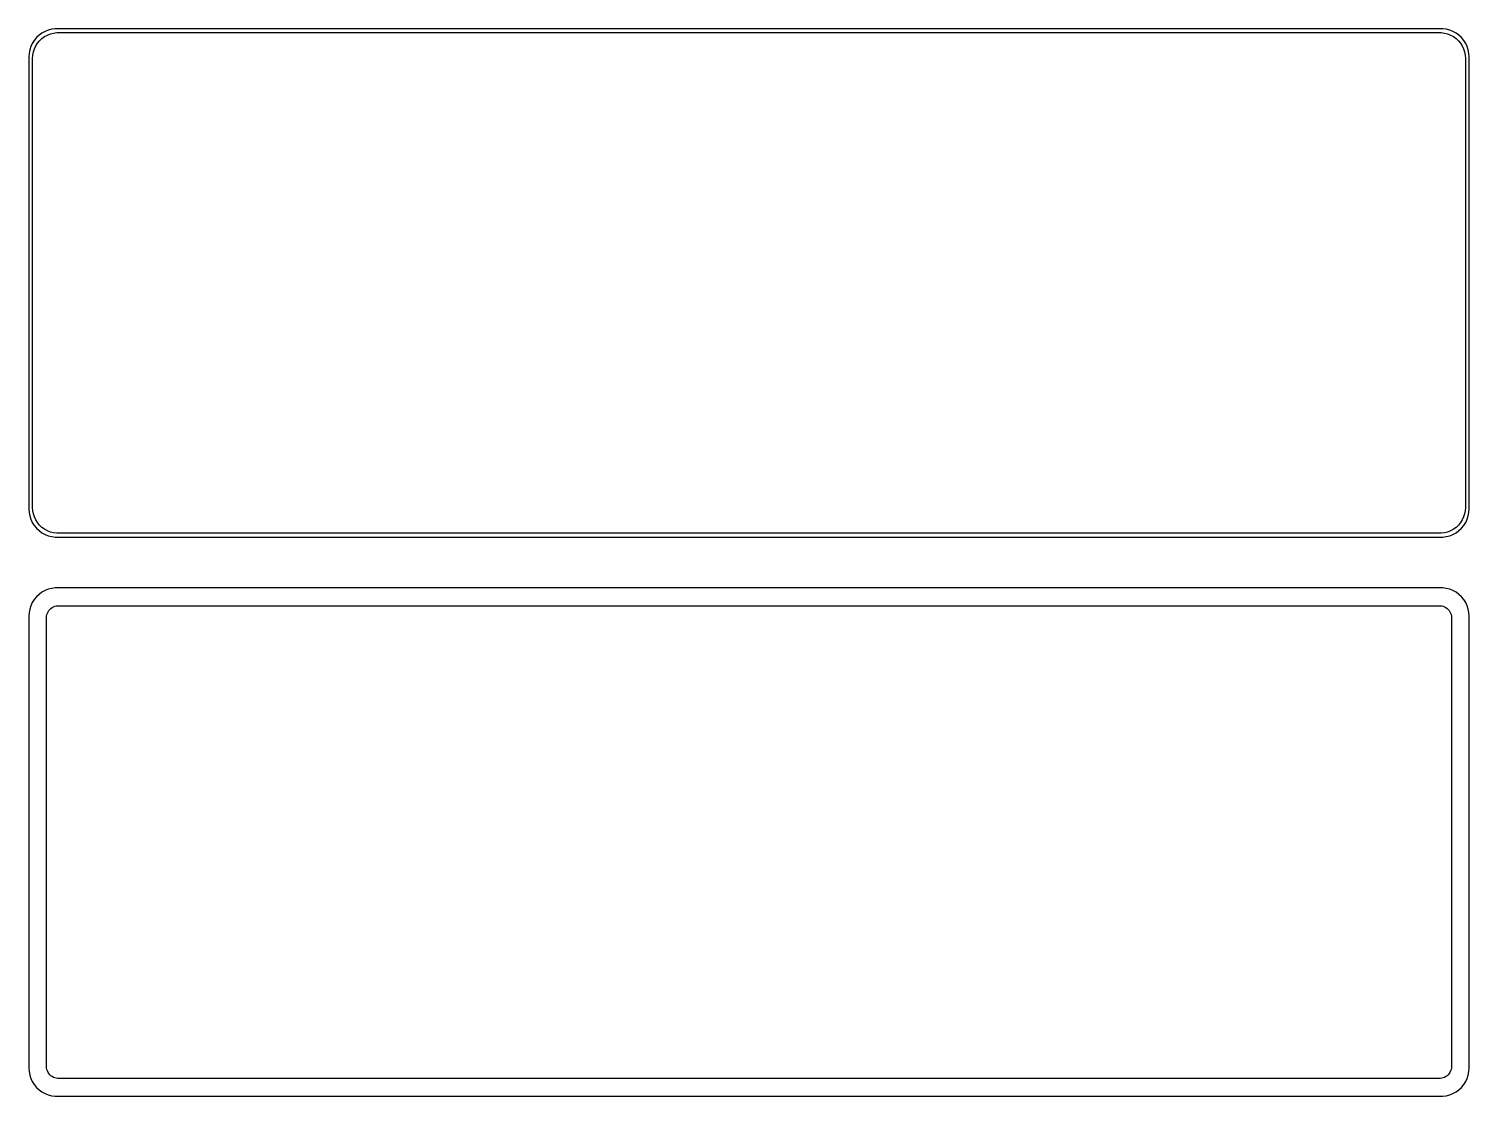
# Model space of a CAD drawing. Header units: metres. Extents: x -128 to 128, y 153 to 342.
import ezdxf

# ---------------------------------------------------------------- set-up
doc = ezdxf.new("R2010")
doc.units = ezdxf.units.M

msp = doc.modelspace()

# ---------------------------------------------------------------- linework, layer by layer
for p, q in [((-124.045, 341.755), (-124.629, 341.524)), ((-123.437, 341.911), (-124.045, 341.755)), ((-122.814, 341.99), (-123.437, 341.911)), ((122.814, 341.99), (-122.814, 341.99)), ((123.437, 341.911), (122.814, 341.99)), ((124.045, 341.755), (123.437, 341.911)), ((124.629, 341.524), (124.045, 341.755)), ((-126.882, 339.409), (-127.149, 338.841)), ((-126.545, 339.939), (-126.882, 339.409)), ((-126.145, 340.423), (-126.545, 339.939)), ((-126.262, 338.956), (-125.954, 339.441)), ((-125.687, 340.853), (-126.145, 340.423)), ((-125.954, 339.441), (-125.588, 339.884)), ((-125.179, 341.222), (-125.687, 340.853)), ((-125.588, 339.884), (-125.168, 340.278)), ((-124.629, 341.524), (-125.179, 341.222)), ((-125.168, 340.278), (-124.703, 340.616)), ((-124.703, 340.616), (-124.199, 340.893)), ((-124.199, 340.893), (-123.665, 341.104)), ((-123.665, 341.104), (-123.108, 341.247)), ((-123.108, 341.247), (-122.537, 341.319)), ((-122.537, 341.319), (122.537, 341.319)), ((122.537, 341.319), (123.108, 341.247)), ((123.108, 341.247), (123.665, 341.104)), ((123.665, 341.104), (124.199, 340.893)), ((124.199, 340.893), (124.703, 340.616)), ((125.179, 341.222), (124.629, 341.524)), ((124.703, 340.616), (125.168, 340.278)), ((125.168, 340.278), (125.588, 339.884)), ((125.687, 340.853), (125.179, 341.222)), ((125.588, 339.884), (125.954, 339.441)), ((126.145, 340.423), (125.687, 340.853)), ((125.954, 339.441), (126.262, 338.956)), ((126.545, 339.939), (126.145, 340.423)), ((126.882, 339.409), (126.545, 339.939)), ((127.149, 338.841), (126.882, 339.409)), ((-127.461, 337.627), (-127.5, 337)), ((-127.5, 337), (-127.5, 257)), ((-127.343, 338.243), (-127.461, 337.627)), ((-127.149, 338.841), (-127.343, 338.243)), ((-126.828, 336.75), (-126.792, 337.324)), ((-126.828, 257.25), (-126.828, 336.75)), ((-126.792, 337.324), (-126.685, 337.889)), ((-126.685, 337.889), (-126.507, 338.435)), ((-126.507, 338.435), (-126.262, 338.956)), ((126.262, 338.956), (126.507, 338.435)), ((126.507, 338.435), (126.685, 337.889)), ((126.685, 337.889), (126.792, 337.324)), ((126.792, 337.324), (126.828, 336.75)), ((126.828, 336.75), (126.828, 257.25)), ((127.343, 338.243), (127.149, 338.841)), ((127.461, 337.627), (127.343, 338.243)), ((127.5, 337), (127.461, 337.627)), ((127.5, 257), (127.5, 337)), ((-127.5, 257), (-127.461, 256.373)), ((-127.461, 256.373), (-127.343, 255.757)), ((-127.343, 255.757), (-127.149, 255.159)), ((-127.149, 255.159), (-126.882, 254.591)), ((-126.792, 256.676), (-126.828, 257.25)), ((-126.685, 256.111), (-126.792, 256.676)), ((-126.507, 255.565), (-126.685, 256.111)), ((-126.262, 255.044), (-126.507, 255.565)), ((-125.954, 254.559), (-126.262, 255.044)), ((126.262, 255.044), (125.954, 254.559)), ((126.507, 255.565), (126.262, 255.044)), ((126.685, 256.111), (126.507, 255.565)), ((126.792, 256.676), (126.685, 256.111)), ((126.828, 257.25), (126.792, 256.676)), ((126.882, 254.591), (127.149, 255.159)), ((127.149, 255.159), (127.343, 255.757)), ((127.343, 255.757), (127.461, 256.373)), ((127.461, 256.373), (127.5, 257)), ((-126.882, 254.591), (-126.545, 254.061)), ((-126.545, 254.061), (-126.145, 253.577)), ((-126.145, 253.577), (-125.687, 253.147)), ((-125.588, 254.116), (-125.954, 254.559)), ((-125.687, 253.147), (-125.179, 252.778)), ((-125.168, 253.722), (-125.588, 254.116)), ((-125.179, 252.778), (-124.629, 252.476)), ((-124.703, 253.384), (-125.168, 253.722)), ((-124.199, 253.107), (-124.703, 253.384)), ((-124.629, 252.476), (-124.045, 252.245)), ((-123.665, 252.896), (-124.199, 253.107)), ((-123.108, 252.753), (-123.665, 252.896)), ((-122.537, 252.681), (-123.108, 252.753)), ((122.537, 252.681), (-122.537, 252.681)), ((123.108, 252.753), (122.537, 252.681)), ((123.665, 252.896), (123.108, 252.753)), ((124.199, 253.107), (123.665, 252.896)), ((124.045, 252.245), (124.629, 252.476)), ((124.703, 253.384), (124.199, 253.107)), ((124.629, 252.476), (125.179, 252.778)), ((125.168, 253.722), (124.703, 253.384)), ((125.588, 254.116), (125.168, 253.722)), ((125.179, 252.778), (125.687, 253.147)), ((125.954, 254.559), (125.588, 254.116)), ((125.687, 253.147), (126.145, 253.577)), ((126.145, 253.577), (126.545, 254.061)), ((126.545, 254.061), (126.882, 254.591)), ((-124.045, 252.245), (-123.437, 252.089)), ((-123.437, 252.089), (-122.814, 252.01)), ((-122.814, 252.01), (122.814, 252.01)), ((122.814, 252.01), (123.437, 252.089)), ((123.437, 252.089), (124.045, 252.245)), ((-124.629, 242.524), (-125.179, 242.222)), ((-124.045, 242.755), (-124.629, 242.524)), ((-123.437, 242.911), (-124.045, 242.755)), ((-122.814, 242.99), (-123.437, 242.911)), ((122.814, 242.99), (-122.814, 242.99)), ((123.437, 242.911), (122.814, 242.99)), ((124.045, 242.755), (123.437, 242.911)), ((124.629, 242.524), (124.045, 242.755)), ((125.179, 242.222), (124.629, 242.524)), ((-127.149, 239.841), (-127.343, 239.243)), ((-126.882, 240.409), (-127.149, 239.841)), ((-126.545, 240.939), (-126.882, 240.409)), ((-126.145, 241.423), (-126.545, 240.939)), ((-125.687, 241.853), (-126.145, 241.423)), ((-125.179, 242.222), (-125.687, 241.853)), ((-123.148, 239.659), (-122.902, 239.756)), ((-122.902, 239.756), (-122.645, 239.822)), ((-122.645, 239.822), (-122.382, 239.855)), ((-122.382, 239.855), (122.382, 239.855)), ((122.382, 239.855), (122.645, 239.822)), ((122.645, 239.822), (122.902, 239.756)), ((122.902, 239.756), (123.148, 239.659)), ((125.687, 241.853), (125.179, 242.222)), ((126.145, 241.423), (125.687, 241.853)), ((126.545, 240.939), (126.145, 241.423)), ((126.882, 240.409), (126.545, 240.939)), ((127.149, 239.841), (126.882, 240.409)), ((127.343, 239.243), (127.149, 239.841)), ((-127.461, 238.627), (-127.5, 238)), ((-127.5, 238), (-127.5, 158)), ((-127.343, 239.243), (-127.461, 238.627)), ((-124.36, 237.75), (-124.343, 238.014)), ((-124.36, 158.25), (-124.36, 237.75)), ((-124.343, 238.014), (-124.293, 238.275)), ((-124.293, 238.275), (-124.211, 238.527)), ((-124.211, 238.527), (-124.099, 238.766)), ((-124.099, 238.766), (-123.957, 238.99)), ((-123.957, 238.99), (-123.788, 239.194)), ((-123.788, 239.194), (-123.595, 239.375)), ((-123.595, 239.375), (-123.38, 239.531)), ((-123.38, 239.531), (-123.148, 239.659)), ((123.148, 239.659), (123.38, 239.531)), ((123.38, 239.531), (123.595, 239.375)), ((123.595, 239.375), (123.788, 239.194)), ((123.788, 239.194), (123.957, 238.99)), ((123.957, 238.99), (124.099, 238.766)), ((124.099, 238.766), (124.211, 238.527)), ((124.211, 238.527), (124.293, 238.275)), ((124.293, 238.275), (124.343, 238.014)), ((124.343, 238.014), (124.36, 237.75)), ((124.36, 237.75), (124.36, 158.25)), ((127.461, 238.627), (127.343, 239.243)), ((127.5, 238), (127.461, 238.627)), ((127.5, 158), (127.5, 238)), ((-124.343, 157.986), (-124.36, 158.25)), ((124.36, 158.25), (124.343, 157.986)), ((-127.5, 158), (-127.461, 157.373)), ((-127.461, 157.373), (-127.343, 156.757)), ((-127.343, 156.757), (-127.149, 156.159)), ((-127.149, 156.159), (-126.882, 155.591)), ((-126.882, 155.591), (-126.545, 155.061)), ((-124.293, 157.725), (-124.343, 157.986)), ((-124.211, 157.473), (-124.293, 157.725)), ((-124.099, 157.234), (-124.211, 157.473)), ((-123.957, 157.01), (-124.099, 157.234)), ((-123.788, 156.806), (-123.957, 157.01)), ((-123.595, 156.625), (-123.788, 156.806)), ((-123.38, 156.469), (-123.595, 156.625)), ((-123.148, 156.341), (-123.38, 156.469)), ((-122.902, 156.244), (-123.148, 156.341)), ((-122.645, 156.178), (-122.902, 156.244)), ((-122.382, 156.145), (-122.645, 156.178)), ((122.382, 156.145), (-122.382, 156.145)), ((122.645, 156.178), (122.382, 156.145)), ((122.902, 156.244), (122.645, 156.178)), ((123.148, 156.341), (122.902, 156.244)), ((123.38, 156.469), (123.148, 156.341)), ((123.595, 156.625), (123.38, 156.469)), ((123.788, 156.806), (123.595, 156.625)), ((123.957, 157.01), (123.788, 156.806)), ((124.099, 157.234), (123.957, 157.01)), ((124.211, 157.473), (124.099, 157.234)), ((124.293, 157.725), (124.211, 157.473)), ((124.343, 157.986), (124.293, 157.725)), ((126.545, 155.061), (126.882, 155.591)), ((126.882, 155.591), (127.149, 156.159)), ((127.149, 156.159), (127.343, 156.757)), ((127.343, 156.757), (127.461, 157.373)), ((127.461, 157.373), (127.5, 158)), ((-126.545, 155.061), (-126.145, 154.577)), ((-126.145, 154.577), (-125.687, 154.147)), ((-125.687, 154.147), (-125.179, 153.778)), ((-125.179, 153.778), (-124.629, 153.476)), ((-124.629, 153.476), (-124.045, 153.245)), ((-124.045, 153.245), (-123.437, 153.089)), ((-123.437, 153.089), (-122.814, 153.01)), ((-122.814, 153.01), (122.814, 153.01)), ((122.814, 153.01), (123.437, 153.089)), ((123.437, 153.089), (124.045, 153.245)), ((124.045, 153.245), (124.629, 153.476)), ((124.629, 153.476), (125.179, 153.778)), ((125.179, 153.778), (125.687, 154.147)), ((125.687, 154.147), (126.145, 154.577)), ((126.145, 154.577), (126.545, 155.061))]:
    msp.add_line(p, q)

doc.saveas('drawing.dxf')
